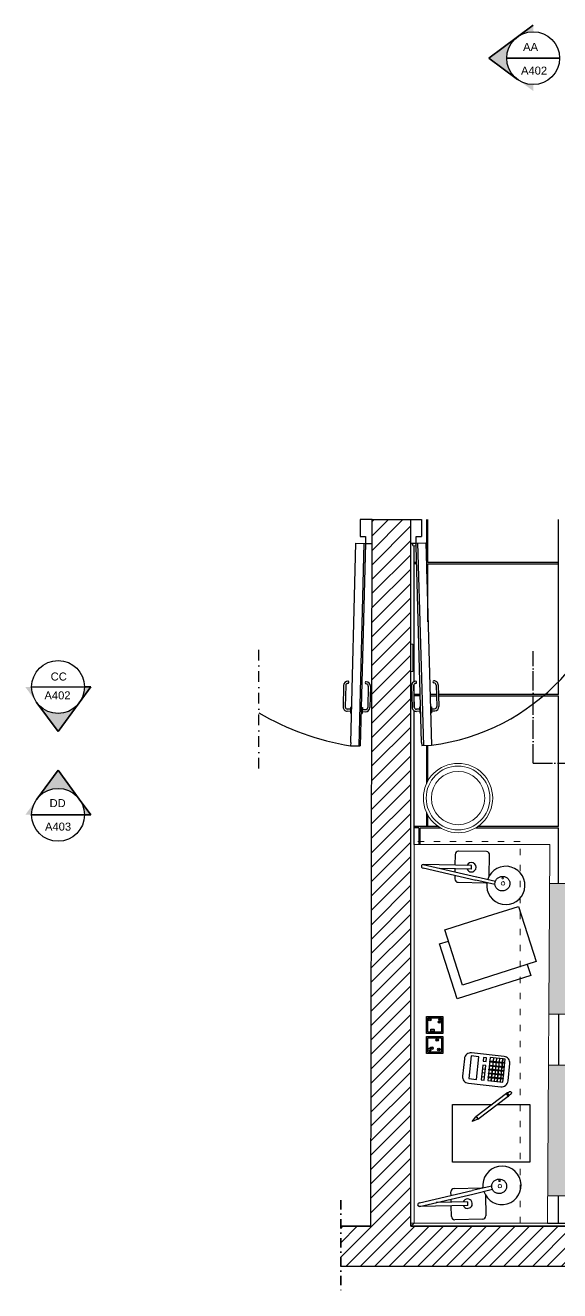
# Model space of a CAD drawing. Header units: millimetres. Extents: x 1104 to 6167, y 592 to 2113.
# Drawn here: x 5590.2 to 5790.8, y 1638.7 to 2113.2 of the extents above; entities that cross this region are included whole.
import ezdxf

# ---------------------------------------------------------------- set-up
doc = ezdxf.new("R2010")
doc.units = ezdxf.units.MM
for name, pattern in [('ACAD_ISO03W100', [30, 12, -18]), ('ACAD_ISO04W100', [30, 24, -3, 0, -3]), ('DASHDOT', [1, 0.5, -0.25, 0, -0.25])]:
    doc.linetypes.add(name, pattern=pattern)
for name, color, linetype, lineweight in [('A-DOOR-FULL', 9, 'Continuous', 25), ('A-FURN', 2, 'Continuous', 18), ('A-WALL-FULL-EXTR', 3, 'Continuous', 35), ('A-WALL-FULL-INTR', 1, 'Continuous', 25), ('acessori 2', 7, 'Continuous', 13), ('QUOTE', 5, 'Continuous', 13), ('TEXTURE', 13, 'Continuous', 25)]:
    doc.layers.add(name, color=color, linetype=linetype, lineweight=lineweight)
for name, color, linetype in [('A-FLOR', 11, 'Continuous'), ('A-SECT-D-MCUC', 12, 'Continuous'), ('ACCESSORI', 8, 'Continuous'), ('BATTISCOPA', 10, 'Continuous'), ('SECT-SYMB', 6, 'Continuous')]:
    doc.layers.add(name, color=color, linetype=linetype)
doc.styles.get("Standard").update_dxf_attribs({"font": 'arial.ttf'})

msp = doc.modelspace()

# ---------------------------------------------------------------- hatches: boundary and pattern name
at = {"layer": 'A-SECT-D-MCUC'}
h = msp.add_hatch(dxfattribs=at)
h.set_pattern_fill('ANSI31', color=256, scale=1.2)
h.paths.add_polyline_path([(5719.87, 1662.92), (5708.58, 1662.92), (5708.58, 1647.94), (5814.86, 1647.83), (5814.87, 1662.92), (5734.87, 1662.92), (5734.87, 1782.92), (5734.87, 1927.92), (5720.37, 1927.92)])
at = {"layer": 'SECT-SYMB'}
h = msp.add_hatch(color=256, dxfattribs=at)
h.dxf.hatch_style = 1
h.paths.add_polyline_path([(5774.95, 2108.84, 0.238429), (5770.92, 2100.86, 0.238429), (5774.95, 2092.88), (5764.11, 2100.86)])
h.paths.add_polyline_path([(5780.82, 2090.95), (5780.82, 2088.56), (5774.95, 2092.88, 0.159985)])
h.paths.add_polyline_path([(5780.82, 2113.16), (5780.82, 2110.77, 0.159985), (5774.95, 2108.84)])
h = msp.add_hatch(color=256, dxfattribs=at)
h.dxf.hatch_style = 1
h.paths.add_polyline_path([(5610.48, 1859.2, -0.238429), (5602.5, 1855.17, -0.238429), (5594.52, 1859.2), (5602.5, 1848.36)])
h.paths.add_polyline_path([(5592.59, 1865.08), (5590.2, 1865.08), (5594.52, 1859.2, -0.159985)])
h.paths.add_polyline_path([(5614.8, 1865.08), (5612.41, 1865.08, -0.159985), (5610.48, 1859.2)])
h = msp.add_hatch(color=256, dxfattribs=at)
h.dxf.hatch_style = 1
h.paths.add_polyline_path([(5610.48, 1823.03, 0.238429), (5602.5, 1827.06, 0.238429), (5594.52, 1823.03), (5602.5, 1833.87)])
h.paths.add_polyline_path([(5592.59, 1817.15), (5590.2, 1817.15), (5594.52, 1823.03, 0.159985)])
h.paths.add_polyline_path([(5614.8, 1817.15), (5612.41, 1817.15, 0.159985), (5610.48, 1823.03)])
at = {"layer": 'TEXTURE'}
h = msp.add_hatch(dxfattribs=at)
h.set_pattern_fill('ANGLE', color=256, scale=0.21, angle=180)
h.set_pattern_definition([(180, (10589.4473, 3438.2738), (-3e-15, -1.46685), [1.0668, -0.40005]), (270, (10589.4473, 3438.2738), (1.46685, -3e-15), [1.0668, -0.40005])])
h.paths.add_polyline_path([(5786.23, 1674.28), (5797.64, 1674.28), (5821.83, 1674.28, 0.414214), (5823.83, 1676.28), (5823.83, 1721.28, 0.414213), (5821.83, 1723.28), (5797.64, 1723.28), (5786.53, 1723.28)])
h.paths.add_polyline_path([(5786.64, 1742.39), (5797.14, 1742.39), (5821.33, 1742.39, 0.414214), (5823.33, 1744.39), (5823.33, 1789.39, 0.414213), (5821.33, 1791.39), (5797.14, 1791.39), (5786.94, 1791.39)])

# ---------------------------------------------------------------- linework, layer by layer
at = {"layer": 'A-DOOR-FULL'}
for p, q in [((5734.87, 1927.92), (5738.9, 1927.92)), ((5738.9, 1927.92), (5738.9, 1921.48)), ((5736.87, 1919.06), (5736.87, 1921.48)), ((5736.87, 1921.48), (5738.9, 1921.48)), ((5734.87, 1919.06), (5736.87, 1919.06)), ((5736.87, 1919.06), (5740.49, 1919.16)), ((5736.9, 1917.85), (5736.87, 1919.06)), ((5738.95, 1844.31), (5736.9, 1917.85)), ((5739.73, 1843.12), (5737.47, 1919.08)), ((5740.49, 1919.16), (5742.61, 1843.24)), ((5719.73, 1865.42), (5719.53, 1857.36)), ((5735.14, 1865.55), (5735.36, 1857.5)), ((5735.94, 1865.58), (5736.16, 1857.52)), ((5744.4, 1865.81), (5744.62, 1857.75)), ((5745.2, 1865.83), (5745.43, 1857.78)), ((5738.2, 1856.77), (5736.99, 1856.74)), ((5738.22, 1855.97), (5737.01, 1855.93)), ((5738.58, 1857.49), (5738.18, 1857.48)), ((5738.18, 1857.48), (5738.24, 1855.26)), ((5738.64, 1855.27), (5738.24, 1855.26)), ((5742.21, 1857.59), (5742.61, 1857.6)), ((5742.27, 1855.37), (5742.67, 1855.38)), ((5742.61, 1857.6), (5742.67, 1855.38)), ((5742.63, 1856.89), (5743.84, 1856.93)), ((5742.65, 1856.09), (5743.86, 1856.12)), ((5738.95, 1844.31), (5738.98, 1843.11, 24.58)), ((5738.98, 1843.11, 24.58), (5742.61, 1843.24))]:
    msp.add_line(p, q, dxfattribs=at)
msp.add_circle((5736.18, 1918.46), 0.604, dxfattribs=at)
for centre, radius, start, end in [((5732.47, 1923.16, 24.58), 80.56, 277.2269, 356.2389), ((5736.75, 1865.6), 1.61, 91.5768, 181.5768), ((5736.75, 1865.6), 0.806, 91.5768, 181.5768), ((5736.68, 1866.81), 0.404, 276.5445, 86.6092), ((5743.59, 1867), 0.404, 96.5445, 266.6092), ((5743.59, 1865.79), 1.61, 1.5768, 91.5768), ((5743.59, 1865.79), 0.806, 1.5768, 91.5768), ((5736.97, 1857.54), 1.61, 181.5768, 271.5768), ((5736.97, 1857.54), 0.806, 181.5768, 271.5768), ((5743.81, 1857.73), 0.806, 271.5768, 1.5768), ((5743.81, 1857.73), 1.61, 271.5768, 1.5768)]:
    msp.add_arc(centre, radius, start, end, dxfattribs=at)
at = {"layer": 'A-FLOR'}
for p, q in [((5740.82, 1927.92), (5740.82, 1911.75)), ((5741.32, 1911.75), (5741.32, 1927.92)), ((5790.32, 1915.45), (5790.32, 1927.92)), ((5790.32, 1911.25), (5790.32, 1915.45)), ((5737.07, 1911.75), (5736.17, 1911.75)), ((5737.09, 1911.25), (5736.17, 1911.25)), ((5740.82, 1911.75), (5740.7, 1911.75)), ((5740.82, 1911.25), (5740.71, 1911.25)), ((5740.82, 1911.25), (5740.82, 1907.47)), ((5790.32, 1911.75), (5741.32, 1911.75)), ((5741.32, 1911.25), (5790.32, 1911.25)), ((5741.32, 1889.5), (5741.32, 1911.25)), ((5790.32, 1862.25), (5790.32, 1911.25)), ((5738.45, 1862.25), (5736.17, 1862.25)), ((5738.46, 1861.75), (5736.17, 1861.75)), ((5744.5, 1862.25), (5742.08, 1862.25)), ((5742.09, 1861.75), (5744.51, 1861.75)), ((5790.32, 1862.25), (5745.3, 1862.25)), ((5745.32, 1861.75), (5790.32, 1861.75)), ((5790.32, 1812.75), (5790.32, 1861.75)), ((5740.82, 1843.17), (5740.82, 1828.88)), ((5741.32, 1829.86), (5741.32, 1843.19)), ((5740.82, 1817.99), (5740.82, 1812.75)), ((5740.82, 1812.75), (5736.17, 1812.75)), ((5745.23, 1812.75), (5739.32, 1812.75)), ((5741.32, 1812.75), (5741.32, 1817.02)), ((5790.32, 1812.75), (5760.02, 1812.75)), ((5737.96, 1812.25), (5736.17, 1812.25)), ((5737.96, 1812.25), (5737.96, 1806.05)), ((5738.46, 1812.25), (5746.08, 1812.25)), ((5738.46, 1806.05), (5738.46, 1812.25)), ((5759.24, 1812.25), (5790.32, 1812.25)), ((5790.32, 1791.39), (5790.32, 1812.25)), ((5790.42, 1723.28), (5790.42, 1742.39)), ((5790.32, 1664.05), (5790.32, 1674.28))]:
    msp.add_line(p, q, dxfattribs=at)
at = {"layer": 'A-FURN'}
for p, q in [((5734.88, 1870.85, 24.58), (5734.88, 1881.16, 24.58)), ((5734.88, 1881.16, 24.58), (5735.65, 1881.16, 24.58)), ((5735.65, 1881.16, 24.58), (5735.65, 1870.85, 24.58)), ((5735.65, 1870.85, 24.58), (5734.88, 1870.85, 24.58)), ((5736.17, 1664.05), (5736.17, 1806.05)), ((5736.17, 1806.05), (5787.02, 1806.05)), ((5787.01, 1804.3), (5786.17, 1664.05)), ((5787.02, 1806.05), (5787.02, 1804.3)), ((5734.87, 1662.92), (5814.87, 1662.92)), ((5786.17, 1664.05), (5736.17, 1664.05))]:
    msp.add_line(p, q, dxfattribs=at)
at = {"layer": 'A-FURN', "linetype": 'ACAD_ISO03W100', "ltscale": 0.2}
for p, q in [((5775.93, 1807.13), (5734.93, 1807.13)), ((5775.87, 1664.05), (5775.93, 1807.13))]:
    msp.add_line(p, q, dxfattribs=at)
at = {"layer": 'A-FURN', "linetype": 'ACAD_ISO03W100', "ltscale": 0.1}
msp.add_line((5734.87, 1664.05), (5775.87, 1664.05), dxfattribs=at)
at = {"layer": 'A-FURN'}
for points in [[(5786.64, 1742.39), (5797.14, 1742.39), (5821.33, 1742.39, 0.414214), (5823.33, 1744.39), (5823.33, 1789.39, 0.414213), (5821.33, 1791.39), (5797.14, 1791.39), (5786.94, 1791.39)], [(5786.23, 1674.28), (5797.64, 1674.28), (5821.83, 1674.28, 0.414214), (5823.83, 1676.28), (5823.83, 1721.28, 0.414213), (5821.83, 1723.28), (5797.64, 1723.28), (5786.53, 1723.28)]]:
    msp.add_lwpolyline(points, format="xyb", dxfattribs=at)
for radius in [13, 11.96, 10]:
    msp.add_circle((5752.62, 1823.44, 24.58), radius, dxfattribs=at)
at = {"layer": 'A-WALL-FULL-EXTR', "linetype": 'DASHDOT', "ltscale": 7}
msp.add_line((5708.58, 1672.66, 35), (5708.58, 1638.73, 35), dxfattribs=at)
at = {"layer": 'A-WALL-FULL-EXTR'}
for p, q in [((5719.87, 1662.92), (5708.58, 1662.92)), ((5814.87, 1662.92), (5734.87, 1662.92)), ((5708.58, 1647.94), (5814.87, 1647.83))]:
    msp.add_line(p, q, dxfattribs=at)
at = {"layer": 'A-WALL-FULL-INTR'}
for p, q in [((5719.87, 1662.92), (5720.37, 1927.92)), ((5720.37, 1927.92), (5734.87, 1927.92)), ((5734.87, 1782.92), (5734.87, 1927.92)), ((5734.87, 1662.92), (5734.87, 1782.92))]:
    msp.add_line(p, q, dxfattribs=at)
at = {"layer": 'ACCESSORI'}
for p, q in [((5712.34, 1844.26), (5714.25, 1919.02)), ((5714.25, 1919.02), (5717.87, 1918.92)), ((5717.27, 1918.94), (5715.33, 1843.01)), ((5717.87, 1918.92), (5715.94, 1843)), ((5709.66, 1865.68), (5709.46, 1857.62)), ((5710.47, 1865.66), (5710.26, 1857.6)), ((5718.93, 1865.44), (5718.72, 1857.38)), ((5712.23, 1855.94), (5711.03, 1855.97)), ((5712.26, 1856.75), (5711.05, 1856.78)), ((5712.27, 1857.45), (5712.22, 1855.23)), ((5712.62, 1855.22), (5712.22, 1855.23)), ((5712.68, 1857.44), (5712.27, 1857.45)), ((5716.24, 1855.13), (5716.65, 1855.12)), ((5716.3, 1857.35), (5716.7, 1857.34)), ((5716.7, 1857.34), (5716.65, 1855.12)), ((5716.66, 1855.83), (5717.87, 1855.79)), ((5716.69, 1856.63), (5717.89, 1856.6)), ((5712.34, 1844.26), (5712.31, 1843.06, 24.58)), ((5712.31, 1843.06, 24.58), (5715.94, 1843)), ((5763.27, 1803.34), (5752.86, 1803.55)), ((5757.64, 1798.15), (5739.54, 1798.51)), ((5739.54, 1798.51), (5759.56, 1793.88)), ((5751.55, 1802.28), (5751.47, 1798.28)), ((5757.61, 1796.83), (5757.61, 1798.15)), ((5764.32, 1794.27), (5764.48, 1802.08)), ((5739.56, 1797.25), (5759.32, 1792.61)), ((5757.61, 1796.83), (5745.79, 1797.07)), ((5751.39, 1794.4), (5751.36, 1793.07)), ((5751.44, 1796.96), (5751.42, 1795.77)), ((5759.62, 1793.94), (5766.64, 1792.31, -10.42)), ((5752.63, 1791.86), (5763.03, 1791.66)), ((5766.47, 1790.99), (5759.32, 1792.61)), ((5764.3, 1792.87), (5764.3, 1792.88)), ((5761.42, 1719.06), (5762.6, 1718.92)), ((5761.57, 1720.48), (5762.76, 1720.37)), ((5761.72, 1721.96), (5762.91, 1721.81)), ((5770.8, 1712.75), (5770.78, 1712.69)), ((5770.78, 1712.69), (5770.79, 1712.64)), ((5770.93, 1712.74), (5770.79, 1712.64)), ((5770.86, 1712.77), (5770.8, 1712.75)), ((5770.93, 1712.74), (5770.86, 1712.77)), ((5771.56, 1711.76), (5770.87, 1712.69)), ((5770.93, 1712.74), (5770.99, 1712.78)), ((5771.62, 1711.81), (5770.93, 1712.74)), ((5770.99, 1712.89), (5770.97, 1712.83)), ((5770.97, 1712.83), (5770.99, 1712.78)), ((5771.05, 1712.92), (5770.99, 1712.89)), ((5771.05, 1712.83), (5770.99, 1712.78)), ((5770.99, 1712.78), (5771.69, 1711.86)), ((5771.12, 1712.89), (5771.05, 1712.92)), ((5771.05, 1712.83), (5771.05, 1712.83)), ((5771.83, 1711.96), (5771.12, 1712.89)), ((5770.79, 1712.64), (5771.48, 1711.7)), ((5771.48, 1711.7), (5771.69, 1711.86)), ((5771.48, 1711.7), (5771.56, 1711.66)), ((5771.56, 1711.66), (5771.62, 1711.68)), ((5771.64, 1711.74), (5771.62, 1711.81)), ((5771.62, 1711.68), (5771.64, 1711.74)), ((5758.49, 1702.37), (5758.29, 1702.63)), ((5758.57, 1702.41), (5758.35, 1702.7)), ((5738.1, 1671.66), (5757.86, 1676.3)), ((5738.13, 1670.34), (5758.16, 1674.97)), ((5749.98, 1674.45), (5749.95, 1675.78)), ((5751.17, 1677.05), (5761.57, 1677.25)), ((5765.25, 1677.97), (5757.86, 1676.3)), ((5758.16, 1674.97), (5765.49, 1676.75)), ((5762.84, 1676.04), (5762.84, 1676.03)), ((5756.23, 1670.7), (5738.13, 1670.34)), ((5756.2, 1672.02), (5744.38, 1671.78)), ((5750.03, 1671.9), (5750.01, 1673.09)), ((5750.14, 1666.58), (5750.06, 1670.57)), ((5756.2, 1672.02), (5756.2, 1670.7)), ((5762.86, 1674.64), (5763.02, 1666.83)), ((5761.81, 1665.57), (5751.4, 1665.36))]:
    msp.add_line(p, q, dxfattribs=at)
at = {"layer": 'ACCESSORI', "linetype": 'DASHDOT', "ltscale": 8}
msp.add_line((5677.87, 1834.57), (5677.87, 1879.19), dxfattribs=at)
at = {"layer": 'ACCESSORI'}
for points in [[(5717.87, 1918.92), (5720.37, 1918.92), (5720.37, 1927.92), (5715.87, 1927.92), (5715.87, 1921.48), (5717.87, 1921.48), (5717.87, 1918.92)], [(5763.72, 1779.1), (5775.3, 1782.78), (5781.88, 1762.1), (5754.24, 1753.31)], [(5754.24, 1753.31), (5747.66, 1773.99), (5763.72, 1779.1)], [(5752.27, 1748.11), (5745.69, 1768.79), (5748.98, 1769.83)], [(5778.58, 1761.06), (5778.58, 1761.06), (5779.91, 1756.9), (5752.27, 1748.11)], [(5772.07, 1723.86), (5772.08, 1724.37), (5771.99, 1724.84), (5771.8, 1725.27), (5771.55, 1725.67), (5771.23, 1726.01), (5770.83, 1726.27), (5770.42, 1726.47), (5769.93, 1726.56), (5757.71, 1727.89), (5757.2, 1727.9), (5756.73, 1727.81), (5756.31, 1727.62), (5755.9, 1727.37), (5755.57, 1727.04), (5755.31, 1726.65), (5755.1, 1726.21), (5755.01, 1725.71), (5754.31, 1719.22), (5754.31, 1718.71), (5754.39, 1718.25), (5754.58, 1717.82), (5754.83, 1717.41), (5755.16, 1717.08), (5755.56, 1716.82), (5756, 1716.61), (5756.49, 1716.52), (5768.71, 1715.19), (5769.18, 1715.19), (5769.65, 1715.28), (5770.11, 1715.46), (5770.49, 1715.74), (5770.83, 1716.07), (5771.08, 1716.47), (5771.28, 1716.88), (5771.38, 1717.37), (5772.07, 1723.86), (5772.07, 1723.86)], [(5760.4, 1726.46), (5757.58, 1726.74), (5756.71, 1718.28), (5759.5, 1717.97), (5760.4, 1726.46), (5760.4, 1726.46)], [(5763.06, 1723.16), (5761.86, 1723.3), (5761.3, 1717.8), (5762.47, 1717.67), (5763.06, 1723.16), (5763.06, 1723.16)], [(5763.35, 1726.07), (5762.18, 1726.18), (5762.03, 1724.83), (5763.21, 1724.72), (5763.35, 1726.07), (5763.35, 1726.07)], [(5770.35, 1725.52), (5764.65, 1726.12), (5763.76, 1717.53), (5769.43, 1716.94), (5770.35, 1725.52), (5770.35, 1725.52)], [(5764.36, 1723.21), (5764.29, 1723.19), (5764.25, 1723.14), (5764.27, 1723.07), (5764.32, 1723.03), (5764.36, 1723.21)], [(5769.95, 1722.54), (5769.97, 1722.62), (5764.36, 1723.21), (5764.32, 1723.03), (5769.94, 1722.45), (5769.95, 1722.54), (5769.95, 1722.54)], [(5764.53, 1724.73), (5764.47, 1724.71), (5764.43, 1724.66), (5764.45, 1724.6), (5764.5, 1724.56), (5764.53, 1724.73)], [(5770.13, 1724.06), (5770.15, 1724.15), (5764.53, 1724.73), (5764.5, 1724.56), (5770.11, 1723.98), (5770.13, 1724.06), (5770.13, 1724.06)], [(5764.98, 1717.41), (5765.14, 1717.38), (5766.06, 1725.97), (5765.88, 1725.99), (5764.97, 1717.42), (5764.98, 1717.41)], [(5767.22, 1725.85), (5767.06, 1725.86), (5766.15, 1717.31), (5766.32, 1717.28), (5767.23, 1725.82), (5767.22, 1725.85)], [(5767.07, 1725.86), (5767.06, 1725.86), (5767.22, 1725.85)], [(5767.25, 1717.17), (5767.41, 1717.15), (5768.32, 1725.73), (5768.15, 1725.75), (5767.23, 1717.19), (5767.25, 1717.17)], [(5769.49, 1725.61), (5769.33, 1725.63), (5768.41, 1717.05), (5768.58, 1717.02), (5769.5, 1725.59), (5769.49, 1725.61)], [(5769.33, 1725.63), (5769.49, 1725.61)], [(5769.94, 1722.45), (5770, 1722.47), (5770.04, 1722.52), (5770.02, 1722.58), (5769.97, 1722.62), (5769.94, 1722.45)], [(5770.11, 1723.98), (5770.18, 1723.99), (5770.22, 1724.05), (5770.2, 1724.11), (5770.15, 1724.15), (5770.11, 1723.98)], [(5763.91, 1718.89), (5763.84, 1718.87), (5763.8, 1718.82), (5763.82, 1718.75), (5763.87, 1718.71), (5763.91, 1718.89)], [(5769.5, 1718.22), (5769.52, 1718.3), (5763.91, 1718.89), (5763.87, 1718.71), (5769.49, 1718.13), (5769.5, 1718.22), (5769.5, 1718.22)], [(5764.07, 1720.32), (5764, 1720.31), (5763.96, 1720.25), (5763.98, 1720.19), (5764.03, 1720.15), (5764.07, 1720.32)], [(5769.66, 1719.65), (5769.68, 1719.74), (5764.07, 1720.32), (5764.03, 1720.15), (5769.65, 1719.57), (5769.66, 1719.65), (5769.66, 1719.65)], [(5764.2, 1721.77), (5764.13, 1721.75), (5764.09, 1721.7), (5764.11, 1721.63), (5764.16, 1721.59), (5764.2, 1721.77)], [(5769.79, 1721.1), (5769.81, 1721.19), (5764.2, 1721.77), (5764.16, 1721.59), (5769.78, 1721.01), (5769.79, 1721.1), (5769.79, 1721.1)], [(5769.49, 1718.13), (5769.55, 1718.15), (5769.59, 1718.2), (5769.57, 1718.26), (5769.52, 1718.3), (5769.49, 1718.13)], [(5769.65, 1719.57), (5769.71, 1719.59), (5769.75, 1719.64), (5769.73, 1719.7), (5769.68, 1719.74), (5769.65, 1719.57)], [(5769.78, 1721.01), (5769.84, 1721.03), (5769.88, 1721.08), (5769.86, 1721.14), (5769.81, 1721.19), (5769.78, 1721.01)], [(5771.05, 1712.83), (5771.75, 1713.35), (5771.95, 1713.44), (5772.18, 1713.46), (5772.39, 1713.38), (5772.56, 1713.22), (5772.56, 1713.22), (5772.65, 1713.02), (5772.66, 1712.81), (5772.6, 1712.58), (5772.44, 1712.41), (5771.76, 1711.91), (5771.61, 1712.1), (5771.4, 1712.38), (5771.18, 1712.67), (5771.05, 1712.83), (5771.05, 1712.83)], [(5750.54, 1686.89), (5750.54, 1708.59), (5765.47, 1708.59)], [(5767.39, 1708.59), (5779.54, 1708.59), (5779.54, 1686.89), (5750.54, 1686.89)], [(5759.3, 1703.91), (5759.74, 1703.81), (5759.64, 1703.46), (5760.06, 1703.38), (5760.01, 1702.99), (5771.48, 1711.7), (5770.79, 1712.64), (5759.3, 1703.91), (5759.3, 1703.91)], [(5771.69, 1711.86), (5771.76, 1711.83), (5771.82, 1711.85), (5771.84, 1711.91), (5771.83, 1711.96), (5771.69, 1711.86)], [(5759.3, 1703.91), (5759.74, 1703.81), (5759.64, 1703.46), (5760.06, 1703.38), (5760.01, 1702.99), (5757.88, 1702.13), (5759.3, 1703.91), (5759.3, 1703.91)]]:
    msp.add_lwpolyline(points, dxfattribs=at)
for points, elevation in [([(5769.86, 1788.69, -0.095681), (5768.76, 1788.66, -0.097282), (5767.74, 1789.03, -0.099637), (5766.95, 1789.76, -0.101368), (5766.51, 1790.73, -0.101368), (5766.49, 1791.79, -0.099637), (5766.89, 1792.79, -0.097282), (5767.65, 1793.56, -0.095681), (5768.66, 1794.01, -0.095681), (5769.75, 1794.04, -0.097282), (5770.77, 1793.67, -0.099637), (5771.56, 1792.94, -0.101368), (5772, 1791.97, -0.101368), (5772.02, 1790.91, -0.099637), (5771.62, 1789.91, -0.097282), (5770.86, 1789.14, -0.095681)], -10.42), ([(5742.42, 1736.1), (5742.42, 1736.67, -0.414214), (5742.52, 1736.77), (5743.5, 1736.77, -0.414214), (5743.6, 1736.67), (5743.6, 1736.1, -0.414214), (5743.5, 1736), (5742.52, 1736, -0.414214)], 24.58)]:
    msp.add_lwpolyline(points, format="xyb", close=True, dxfattribs=dict(at, elevation=elevation))
at = {"layer": 'ACCESSORI', "elevation": 24.58}
for points in [[(5740.8, 1735.19), (5740.8, 1741.5), (5746.87, 1741.5), (5746.87, 1735.19)], [(5741.3, 1735.69), (5741.3, 1741), (5746.37, 1741), (5746.37, 1735.69)], [(5746.87, 1734.01), (5746.87, 1727.7), (5740.73, 1727.7), (5740.73, 1734.01)], [(5746.37, 1733.51), (5746.37, 1728.2), (5741.23, 1728.2), (5741.23, 1733.51)]]:
    msp.add_lwpolyline(points, close=True, dxfattribs=at)
at = {"layer": 'ACCESSORI'}
msp.add_lwpolyline([(5768.66, 1675.22, -0.095681), (5767.56, 1675.18, -0.097282), (5766.54, 1675.56, -0.099637), (5765.75, 1676.29, -0.101368), (5765.32, 1677.25, -0.101368), (5765.29, 1678.31, -0.099637), (5765.69, 1679.31, -0.097282), (5766.45, 1680.09, -0.095681), (5767.46, 1680.53, -0.095681), (5768.56, 1680.56, -0.097282), (5769.57, 1680.19, -0.099637), (5770.36, 1679.46, -0.101368), (5770.8, 1678.49, -0.101368), (5770.82, 1677.43, -0.099637), (5770.42, 1676.43, -0.097282), (5769.67, 1675.66, -0.095681)], format="xyb", close=True, dxfattribs=at)
for centre, radius in [((5741.98, 1740.41, 24.58), 0.487), ((5741.98, 1740.41, 24.58), 0.0807), ((5745.64, 1739.47, 24.58), 0.487), ((5745.85, 1740.49, 24.58), 0.487), ((5745.64, 1739.47, 24.58), 0.0807), ((5745.85, 1740.49, 24.58), 0.0807), ((5744.75, 1732.73, 24.58), 0.487), ((5744.75, 1732.73, 24.58), 0.0799), ((5742.06, 1729.17, 24.58), 0.047), ((5742.75, 1729.66, 24.58), 0.487), ((5742.75, 1729.66, 24.58), 0.101), ((5745.44, 1729.17, 24.58), 0.487), ((5745.44, 1729.17, 24.58), 0.0807)]:
    msp.add_circle(centre, radius, dxfattribs=at)
for centre, radius, start, end in [((5711.28, 1865.64), 1.61, 88.5211, 178.5211), ((5711.28, 1865.64), 0.806, 88.5211, 178.5211), ((5711.27, 1866.85), 0.404, 273.4888, 83.5535), ((5718.19, 1866.67), 0.404, 93.4888, 263.5535), ((5718.12, 1865.46), 0.806, 358.5211, 88.5211), ((5718.12, 1865.46), 1.61, 358.5211, 88.5211), ((5726.77, 1937.34, 24.58), 95.38, 239.1604, 261.2805), ((5711.07, 1857.58), 1.61, 178.5211, 268.5211), ((5711.07, 1857.58), 0.806, 178.5211, 268.5211), ((5717.91, 1857.41), 1.61, 268.5211, 358.5211), ((5717.91, 1857.41), 0.806, 268.5211, 358.5211), ((5752.78, 1802.25), 1.24, 88.8604, 178.8604), ((5763.24, 1802.1), 1.24, 358.8604, 88.8604), ((5739.52, 1797.85), 0.661, 88.8604, 268.8604), ((5757.62, 1797.49), 1.76, 336.782, 156.782), ((5757.62, 1797.49), 1.76, 200.9388, 336.782), ((5770.55, 1790.68), 7.19, 171.9901, 161.1165), ((5752.65, 1793.1), 1.24, 178.8604, 268.8604), ((5763.06, 1792.89), 1.24, 268.8604, 284.3261), ((5742.06, 1729.17, 24.58), 0.487, 64.4327, 6.3738), ((5769.09, 1678.23), 7.19, 198.8835, 188.0099), ((5751.19, 1675.81), 1.24, 91.1396, 181.1396), ((5761.6, 1676.02), 1.24, 75.6739, 91.1396), ((5738.12, 1671), 0.661, 91.1396, 271.1396), ((5756.22, 1671.36), 1.76, 23.218, 159.0612), ((5756.22, 1671.36), 1.76, 203.218, 23.218), ((5751.38, 1666.6), 1.24, 181.1396, 271.1396), ((5761.78, 1666.81), 1.24, 271.1396, 1.1396)]:
    msp.add_arc(centre, radius, start, end, dxfattribs=at)
at = {"layer": 'acessori 2'}
for centre, radius in [((5769.38, 1793.39, -10.42), 0.298), ((5769.5, 1791.44, -10.42), 0.684), ((5768.18, 1679.91), 0.298), ((5768.3, 1677.96), 0.684)]:
    msp.add_circle(centre, radius, dxfattribs=at)
at = {"layer": 'BATTISCOPA'}
for p, q in [((5736.17, 1867.11), (5736.17, 1917.85)), ((5736.17, 1857.41), (5736.17, 1866.17)), ((5736.17, 1806.05), (5736.17, 1856.14)), ((5736.17, 1664.05), (5734.87, 1662.92)), ((5786.17, 1664.05), (5814.87, 1664.05))]:
    msp.add_line(p, q, dxfattribs=at)
at = {"layer": 'SECT-SYMB', "lineweight": 35}
for p, q in [((5774.95, 2108.84), (5780.82, 2113.16)), ((5764.11, 2100.86), (5774.95, 2108.84)), ((5764.11, 2100.86), (5774.95, 2092.88)), ((5770.92, 2100.86), (5790.73, 2100.86)), ((5610.48, 1859.2), (5614.8, 1865.08)), ((5614.8, 1865.08), (5612.41, 1865.08)), ((5602.5, 1848.36), (5594.52, 1859.2)), ((5602.5, 1848.36), (5610.48, 1859.2)), ((5602.5, 1833.87), (5594.52, 1823.03)), ((5602.5, 1833.87), (5610.48, 1823.03)), ((5610.48, 1823.03), (5614.8, 1817.15)), ((5592.59, 1817.15), (5612.41, 1817.15)), ((5614.8, 1817.15), (5612.41, 1817.15))]:
    msp.add_line(p, q, dxfattribs=at)
at = {"layer": 'SECT-SYMB', "linetype": 'ACAD_ISO04W100', "ltscale": 0.3}
msp.add_line((5780.82, 1836.5), (5780.82, 1878.52), dxfattribs=at)
at = {"layer": 'SECT-SYMB'}
msp.add_line((5592.59, 1865.08), (5612.41, 1865.08), dxfattribs=at)
at = {"layer": 'SECT-SYMB', "linetype": 'ACAD_ISO04W100', "ltscale": 0.3}
msp.add_lwpolyline([(5780.82, 1836.5), (5851.16, 1836.5)], dxfattribs=at)
at = {"layer": 'SECT-SYMB'}
for centre in [(5780.82, 2100.86), (5602.5, 1865.08), (5602.5, 1817.15)]:
    msp.add_circle(centre, 9.91, dxfattribs=at)

# ---------------------------------------------------------------- texts
at = {"layer": 'QUOTE'}
for s, p in [('AA', (5777.04, 2103.57)), ('A402', (5776.26, 2094.68)), ('CC', (5599.73, 1867.5)), ('A402', (5597.39, 1860.44)), ('DD', (5599.31, 1820.04)), ('A403', (5597.61, 1811.23))]:
    msp.add_text(s, height=3, dxfattribs=at).set_placement(p)

doc.saveas('drawing.dxf')
